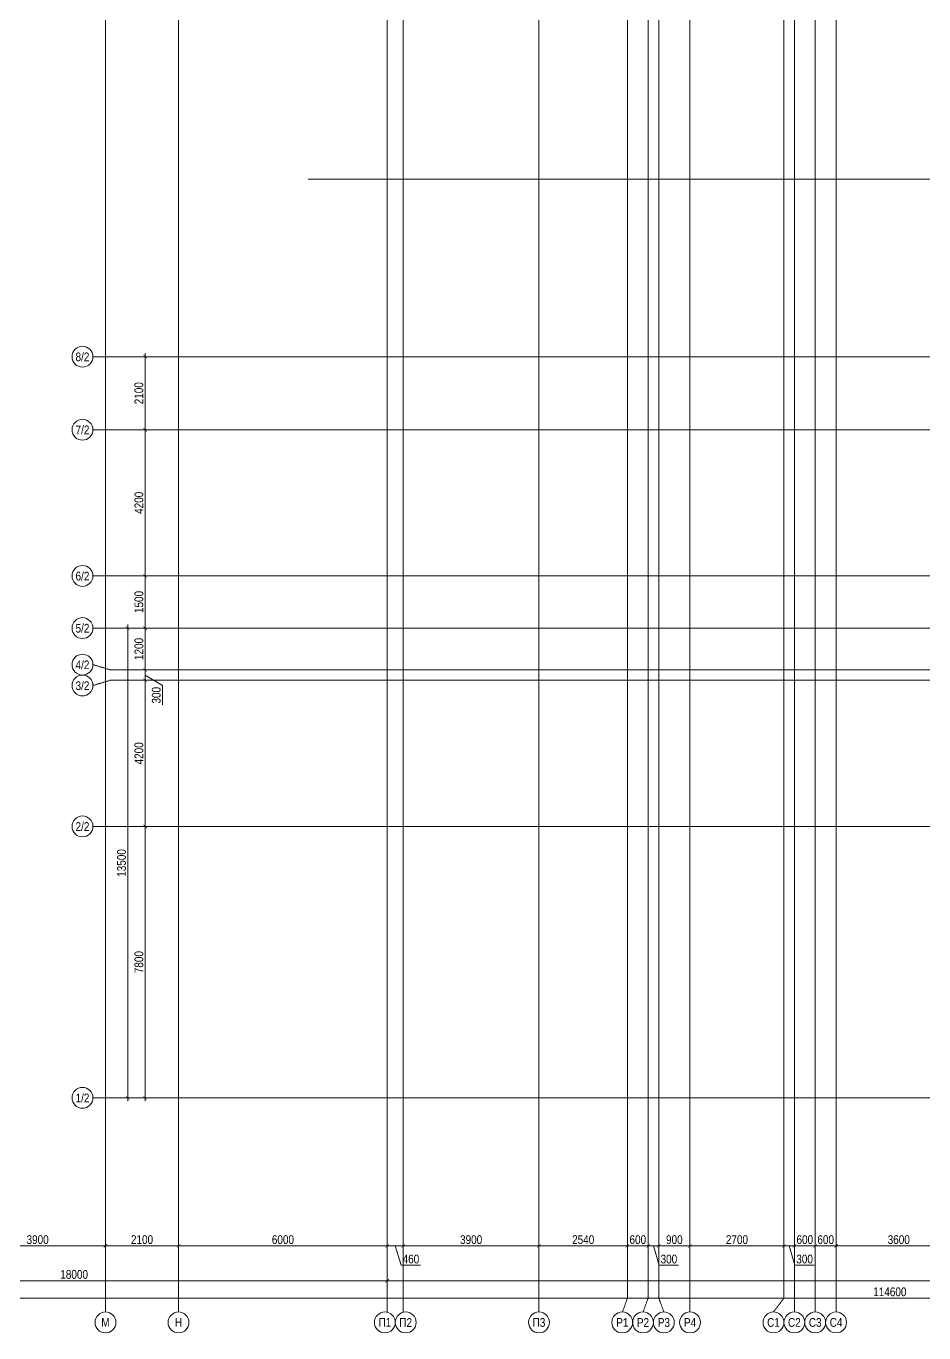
# Model space of a CAD drawing. Header units: millimetres. Extents: x -24360 to 609566, y -391049 to 148426.
# Drawn here: x 35219 to 61022, y -6755 to 30800 of the extents above; entities that cross this region are included whole.
import ezdxf
from ezdxf.enums import TextEntityAlignment as Align

# ---------------------------------------------------------------- set-up
doc = ezdxf.new("R2010")
doc.units = ezdxf.units.MM
doc.linetypes.add('CENTER2', pattern=[28.575, 19.05, -3.175, 3.175, -3.175])
doc.layers.get('Defpoints').update_dxf_attribs({"color": 140})
doc.layers.add('АР_Оси_РД_100', color=7, linetype='Continuous', lineweight=0, true_color=0x525252)
doc.layers.add('РД_Оси_100', color=7, linetype='Continuous', lineweight=0, true_color=0x525252)
doc.layers.add('АР_Оси_РД_размер', color=8, linetype='Continuous', lineweight=0)
doc.styles.add('style1', font='ARIALN.TTF')
doc.styles.add('ккк', font='isocpeur.ttf', dxfattribs={"width": 0.85, "oblique": 15})
doc.dimstyles.new('Dim100_ареал', dxfattribs={"dimscale": 100, "dimtxt": 2.5, "dimasz": 1, "dimexe": 1, "dimexo": 1, "dimgap": 0.5, "dimtad": 1, "dimzin": 12, "dimdsep": 46, "dimtxsty": 'style1', "dimblk": 'ARCHTICK', "dimcen": 1, "dimdle": 1, "dimclrd": 256, "dimclre": 256, "dimaunit": 1, "dimadec": 0, "dimazin": 3, "dimtfac": 1, "dimtmove": 1, "dimatfit": 3, "dimldrblk": 'OPEN30', "dimfxl": 4, "dimfxlon": 1, "dimtolj": 1, "dimtzin": 0, "dimlwd": 9, "dimlwe": 9, "dimarcsym": 0})

# ---------------------------------------------------------------- blocks, each defined once
blk = doc.blocks.new('A-iden')
at = {"linetype": 'Continuous', "lineweight": 5}
blk.add_circle((0, -4), 3, dxfattribs=at)
at = {"color": 0, "linetype": 'Continuous', "lineweight": 20, "style": 'ккк', "width": 0.85}
blk.add_attdef('ID', text='', height=4, dxfattribs=at).set_placement((0.31, -3.85), align=Align.MIDDLE_CENTER)
blk = doc.blocks.new('_ArchTick')
at = {"color": 0, "linetype": 'ByBlock', "const_width": 0.15}
blk.add_lwpolyline([(-0.5, -0.5), (0.5, 0.5)], dxfattribs=at)
blk = doc.blocks.new('*D75')
at = {"layer": 'Defpoints', "color": 0, "lineweight": 50, "transparency": 16777216}
for p in [(33600, -3255), (37500, -3255), (37500, -4255)]:
    blk.add_point(p, dxfattribs=at)
at = {"layer": 'АР_Оси_РД_размер', "lineweight": 9, "transparency": 16777216}
for p, q in [((33600, -3855), (33600, -4355)), ((37500, -3855), (37500, -4355)), ((33500, -4255), (37600, -4255))]:
    blk.add_line(p, q, dxfattribs=at)
at = {"layer": 'АР_Оси_РД_размер', "lineweight": 9, "transparency": 16777216, "xscale": 100, "yscale": 100, "zscale": 100, "rotation": 180}
blk.add_blockref('_ArchTick', (33600, -4255), dxfattribs=at)
at = {"layer": 'АР_Оси_РД_размер', "lineweight": 9, "transparency": 16777216, "xscale": 100, "yscale": 100, "zscale": 100}
blk.add_blockref('_ArchTick', (37500, -4255), dxfattribs=at)
at = {"layer": 'АР_Оси_РД_размер', "color": 0, "transparency": 16777216, "insert": (35550, -4077), "char_height": 250, "attachment_point": 5, "style": 'style1'}
blk.add_mtext('\\A1;3900', dxfattribs=at)
blk = doc.blocks.new('_Open30')
at = {"color": 0, "linetype": 'ByBlock', "lineweight": -2}
for p, q in [((-1, 0.27), (0, 0)), ((0, 0), (-1, -0.27)), ((0, 0), (-1, 0))]:
    blk.add_line(p, q, dxfattribs=at)
blk = doc.blocks.new('*D76')
at = {"layer": 'Defpoints', "color": 0, "lineweight": 50, "transparency": 16777216}
for p in [(37500, -3255), (39600, -3255), (39600, -4255)]:
    blk.add_point(p, dxfattribs=at)
at = {"layer": 'АР_Оси_РД_размер', "lineweight": 9, "transparency": 16777216}
for p, q in [((37500, -3855), (37500, -4355)), ((39600, -3855), (39600, -4355)), ((37400, -4255), (39700, -4255))]:
    blk.add_line(p, q, dxfattribs=at)
at = {"layer": 'АР_Оси_РД_размер', "lineweight": 9, "transparency": 16777216, "xscale": 100, "yscale": 100, "zscale": 100, "rotation": 180}
blk.add_blockref('_ArchTick', (37500, -4255), dxfattribs=at)
at = {"layer": 'АР_Оси_РД_размер', "lineweight": 9, "transparency": 16777216, "xscale": 100, "yscale": 100, "zscale": 100}
blk.add_blockref('_ArchTick', (39600, -4255), dxfattribs=at)
at = {"layer": 'АР_Оси_РД_размер', "color": 0, "transparency": 16777216, "insert": (38550, -4077), "char_height": 250, "attachment_point": 5, "style": 'style1'}
blk.add_mtext('\\A1;2100', dxfattribs=at)
blk = doc.blocks.new('*D77')
at = {"layer": 'Defpoints', "color": 0, "lineweight": 50, "transparency": 16777216}
for p in [(39600, -3255), (45600, -3255), (45600, -4255)]:
    blk.add_point(p, dxfattribs=at)
at = {"layer": 'АР_Оси_РД_размер', "lineweight": 9, "transparency": 16777216}
for p, q in [((39600, -3855), (39600, -4355)), ((45600, -3855), (45600, -4355)), ((39500, -4255), (45700, -4255))]:
    blk.add_line(p, q, dxfattribs=at)
at = {"layer": 'АР_Оси_РД_размер', "lineweight": 9, "transparency": 16777216, "xscale": 100, "yscale": 100, "zscale": 100, "rotation": 180}
blk.add_blockref('_ArchTick', (39600, -4255), dxfattribs=at)
at = {"layer": 'АР_Оси_РД_размер', "lineweight": 9, "transparency": 16777216, "xscale": 100, "yscale": 100, "zscale": 100}
blk.add_blockref('_ArchTick', (45600, -4255), dxfattribs=at)
at = {"layer": 'АР_Оси_РД_размер', "color": 0, "transparency": 16777216, "insert": (42600, -4077), "char_height": 250, "attachment_point": 5, "style": 'style1'}
blk.add_mtext('\\A1;6000', dxfattribs=at)
blk = doc.blocks.new('*D78')
at = {"layer": 'Defpoints', "color": 0, "lineweight": 50, "transparency": 16777216}
for p in [(45600, -3255), (46060, -3255), (46060, -4255)]:
    blk.add_point(p, dxfattribs=at)
at = {"layer": 'АР_Оси_РД_размер', "lineweight": 9, "transparency": 16777216}
for p, q in [((45600, -3855), (45600, -4355)), ((46060, -3855), (46060, -4355)), ((45500, -4255), (46160, -4255)), ((45830, -4255), (45997, -4813)), ((45997, -4813), (46558, -4813))]:
    blk.add_line(p, q, dxfattribs=at)
at = {"layer": 'АР_Оси_РД_размер', "lineweight": 9, "transparency": 16777216, "xscale": 100, "yscale": 100, "zscale": 100, "rotation": 180}
blk.add_blockref('_ArchTick', (45600, -4255), dxfattribs=at)
at = {"layer": 'АР_Оси_РД_размер', "lineweight": 9, "transparency": 16777216, "xscale": 100, "yscale": 100, "zscale": 100}
blk.add_blockref('_ArchTick', (46060, -4255), dxfattribs=at)
at = {"layer": 'АР_Оси_РД_размер', "color": 0, "transparency": 16777216, "insert": (46278, -4635), "char_height": 250, "attachment_point": 5, "style": 'style1'}
blk.add_mtext('\\A1;460', dxfattribs=at)
blk = doc.blocks.new('*D79')
at = {"layer": 'Defpoints', "color": 0, "lineweight": 50, "transparency": 16777216}
for p in [(46060, -3255), (49960, -3255), (49960, -4255)]:
    blk.add_point(p, dxfattribs=at)
at = {"layer": 'АР_Оси_РД_размер', "lineweight": 9, "transparency": 16777216}
for p, q in [((46060, -3855), (46060, -4355)), ((49960, -3855), (49960, -4355)), ((45960, -4255), (50060, -4255))]:
    blk.add_line(p, q, dxfattribs=at)
at = {"layer": 'АР_Оси_РД_размер', "lineweight": 9, "transparency": 16777216, "xscale": 100, "yscale": 100, "zscale": 100, "rotation": 180}
blk.add_blockref('_ArchTick', (46060, -4255), dxfattribs=at)
at = {"layer": 'АР_Оси_РД_размер', "lineweight": 9, "transparency": 16777216, "xscale": 100, "yscale": 100, "zscale": 100}
blk.add_blockref('_ArchTick', (49960, -4255), dxfattribs=at)
at = {"layer": 'АР_Оси_РД_размер', "color": 0, "transparency": 16777216, "insert": (48010, -4077), "char_height": 250, "attachment_point": 5, "style": 'style1'}
blk.add_mtext('\\A1;3900', dxfattribs=at)
blk = doc.blocks.new('*D80')
at = {"layer": 'Defpoints', "color": 0, "lineweight": 50, "transparency": 16777216}
for p in [(49960, -3255), (52500, -3255), (52500, -4255)]:
    blk.add_point(p, dxfattribs=at)
at = {"layer": 'АР_Оси_РД_размер', "lineweight": 9, "transparency": 16777216}
for p, q in [((49960, -3855), (49960, -4355)), ((52500, -3855), (52500, -4355)), ((49860, -4255), (52600, -4255))]:
    blk.add_line(p, q, dxfattribs=at)
at = {"layer": 'АР_Оси_РД_размер', "lineweight": 9, "transparency": 16777216, "xscale": 100, "yscale": 100, "zscale": 100, "rotation": 180}
blk.add_blockref('_ArchTick', (49960, -4255), dxfattribs=at)
at = {"layer": 'АР_Оси_РД_размер', "lineweight": 9, "transparency": 16777216, "xscale": 100, "yscale": 100, "zscale": 100}
blk.add_blockref('_ArchTick', (52500, -4255), dxfattribs=at)
at = {"layer": 'АР_Оси_РД_размер', "color": 0, "transparency": 16777216, "insert": (51230, -4077), "char_height": 250, "attachment_point": 5, "style": 'style1'}
blk.add_mtext('\\A1;2540', dxfattribs=at)
blk = doc.blocks.new('*D81')
at = {"layer": 'Defpoints', "color": 0, "lineweight": 50, "transparency": 16777216}
for p in [(52500, -3255), (53100, -3255), (53100, -4255)]:
    blk.add_point(p, dxfattribs=at)
at = {"layer": 'АР_Оси_РД_размер', "lineweight": 9, "transparency": 16777216}
for p, q in [((52500, -3855), (52500, -4355)), ((53100, -3855), (53100, -4355)), ((52400, -4255), (53200, -4255))]:
    blk.add_line(p, q, dxfattribs=at)
at = {"layer": 'АР_Оси_РД_размер', "lineweight": 9, "transparency": 16777216, "xscale": 100, "yscale": 100, "zscale": 100, "rotation": 180}
blk.add_blockref('_ArchTick', (52500, -4255), dxfattribs=at)
at = {"layer": 'АР_Оси_РД_размер', "lineweight": 9, "transparency": 16777216, "xscale": 100, "yscale": 100, "zscale": 100}
blk.add_blockref('_ArchTick', (53100, -4255), dxfattribs=at)
at = {"layer": 'АР_Оси_РД_размер', "color": 0, "transparency": 16777216, "insert": (52800, -4077), "char_height": 250, "attachment_point": 5, "style": 'style1'}
blk.add_mtext('\\A1;600', dxfattribs=at)
blk = doc.blocks.new('*D82')
at = {"layer": 'Defpoints', "color": 0, "lineweight": 50, "transparency": 16777216}
for p in [(53100, -3255), (53400, -3255), (53400, -4255)]:
    blk.add_point(p, dxfattribs=at)
at = {"layer": 'АР_Оси_РД_размер', "lineweight": 9, "transparency": 16777216}
for p, q in [((53100, -3855), (53100, -4355)), ((53400, -3855), (53400, -4355)), ((53000, -4255), (53500, -4255)), ((53250, -4255), (53417, -4813)), ((53417, -4813), (53970, -4813))]:
    blk.add_line(p, q, dxfattribs=at)
at = {"layer": 'АР_Оси_РД_размер', "lineweight": 9, "transparency": 16777216, "xscale": 100, "yscale": 100, "zscale": 100, "rotation": 180}
blk.add_blockref('_ArchTick', (53100, -4255), dxfattribs=at)
at = {"layer": 'АР_Оси_РД_размер', "lineweight": 9, "transparency": 16777216, "xscale": 100, "yscale": 100, "zscale": 100}
blk.add_blockref('_ArchTick', (53400, -4255), dxfattribs=at)
at = {"layer": 'АР_Оси_РД_размер', "color": 0, "transparency": 16777216, "insert": (53694, -4635), "char_height": 250, "attachment_point": 5, "style": 'style1'}
blk.add_mtext('\\A1;300', dxfattribs=at)
blk = doc.blocks.new('*D83')
at = {"layer": 'Defpoints', "color": 0, "lineweight": 50, "transparency": 16777216}
for p in [(53400, -3255), (54300, -3255), (54300, -4255)]:
    blk.add_point(p, dxfattribs=at)
at = {"layer": 'АР_Оси_РД_размер', "lineweight": 9, "transparency": 16777216}
for p, q in [((53400, -3855), (53400, -4355)), ((54300, -3855), (54300, -4355)), ((53300, -4255), (54400, -4255))]:
    blk.add_line(p, q, dxfattribs=at)
at = {"layer": 'АР_Оси_РД_размер', "lineweight": 9, "transparency": 16777216, "xscale": 100, "yscale": 100, "zscale": 100, "rotation": 180}
blk.add_blockref('_ArchTick', (53400, -4255), dxfattribs=at)
at = {"layer": 'АР_Оси_РД_размер', "lineweight": 9, "transparency": 16777216, "xscale": 100, "yscale": 100, "zscale": 100}
blk.add_blockref('_ArchTick', (54300, -4255), dxfattribs=at)
at = {"layer": 'АР_Оси_РД_размер', "color": 0, "transparency": 16777216, "insert": (53850, -4077), "char_height": 250, "attachment_point": 5, "style": 'style1'}
blk.add_mtext('\\A1;900', dxfattribs=at)
blk = doc.blocks.new('*D84')
at = {"layer": 'Defpoints', "color": 0, "lineweight": 50, "transparency": 16777216}
for p in [(54300, -3255), (57000, -3255), (57000, -4255)]:
    blk.add_point(p, dxfattribs=at)
at = {"layer": 'АР_Оси_РД_размер', "lineweight": 9, "transparency": 16777216}
for p, q in [((54300, -3855), (54300, -4355)), ((57000, -3855), (57000, -4355)), ((54200, -4255), (57100, -4255))]:
    blk.add_line(p, q, dxfattribs=at)
at = {"layer": 'АР_Оси_РД_размер', "lineweight": 9, "transparency": 16777216, "xscale": 100, "yscale": 100, "zscale": 100, "rotation": 180}
blk.add_blockref('_ArchTick', (54300, -4255), dxfattribs=at)
at = {"layer": 'АР_Оси_РД_размер', "lineweight": 9, "transparency": 16777216, "xscale": 100, "yscale": 100, "zscale": 100}
blk.add_blockref('_ArchTick', (57000, -4255), dxfattribs=at)
at = {"layer": 'АР_Оси_РД_размер', "color": 0, "transparency": 16777216, "insert": (55650, -4077), "char_height": 250, "attachment_point": 5, "style": 'style1'}
blk.add_mtext('\\A1;2700', dxfattribs=at)
blk = doc.blocks.new('*D85')
at = {"layer": 'Defpoints', "color": 0, "lineweight": 50, "transparency": 16777216}
for p in [(57000, -3255), (57300, -3255), (57300, -4255)]:
    blk.add_point(p, dxfattribs=at)
at = {"layer": 'АР_Оси_РД_размер', "lineweight": 9, "transparency": 16777216}
for p, q in [((57000, -3855), (57000, -4355)), ((57300, -3855), (57300, -4355)), ((56900, -4255), (57400, -4255)), ((57150, -4255), (57317, -4813)), ((57317, -4813), (57870, -4813))]:
    blk.add_line(p, q, dxfattribs=at)
at = {"layer": 'АР_Оси_РД_размер', "lineweight": 9, "transparency": 16777216, "xscale": 100, "yscale": 100, "zscale": 100, "rotation": 180}
blk.add_blockref('_ArchTick', (57000, -4255), dxfattribs=at)
at = {"layer": 'АР_Оси_РД_размер', "lineweight": 9, "transparency": 16777216, "xscale": 100, "yscale": 100, "zscale": 100}
blk.add_blockref('_ArchTick', (57300, -4255), dxfattribs=at)
at = {"layer": 'АР_Оси_РД_размер', "color": 0, "transparency": 16777216, "insert": (57594, -4635), "char_height": 250, "attachment_point": 5, "style": 'style1'}
blk.add_mtext('\\A1;300', dxfattribs=at)
blk = doc.blocks.new('*D86')
at = {"layer": 'Defpoints', "color": 0, "lineweight": 50, "transparency": 16777216}
for p in [(57300, -3255), (57900, -3255), (57900, -4255)]:
    blk.add_point(p, dxfattribs=at)
at = {"layer": 'АР_Оси_РД_размер', "lineweight": 9, "transparency": 16777216}
for p, q in [((57300, -3855), (57300, -4355)), ((57900, -3855), (57900, -4355)), ((57200, -4255), (58000, -4255))]:
    blk.add_line(p, q, dxfattribs=at)
at = {"layer": 'АР_Оси_РД_размер', "lineweight": 9, "transparency": 16777216, "xscale": 100, "yscale": 100, "zscale": 100, "rotation": 180}
blk.add_blockref('_ArchTick', (57300, -4255), dxfattribs=at)
at = {"layer": 'АР_Оси_РД_размер', "lineweight": 9, "transparency": 16777216, "xscale": 100, "yscale": 100, "zscale": 100}
blk.add_blockref('_ArchTick', (57900, -4255), dxfattribs=at)
at = {"layer": 'АР_Оси_РД_размер', "color": 0, "transparency": 16777216, "insert": (57600, -4077), "char_height": 250, "attachment_point": 5, "style": 'style1'}
blk.add_mtext('\\A1;600', dxfattribs=at)
blk = doc.blocks.new('*D87')
at = {"layer": 'Defpoints', "color": 0, "lineweight": 50, "transparency": 16777216}
for p in [(57900, -3255), (58500, -3255), (58500, -4255)]:
    blk.add_point(p, dxfattribs=at)
at = {"layer": 'АР_Оси_РД_размер', "lineweight": 9, "transparency": 16777216}
for p, q in [((57900, -3855), (57900, -4355)), ((58500, -3855), (58500, -4355)), ((57800, -4255), (58600, -4255))]:
    blk.add_line(p, q, dxfattribs=at)
at = {"layer": 'АР_Оси_РД_размер', "lineweight": 9, "transparency": 16777216, "xscale": 100, "yscale": 100, "zscale": 100, "rotation": 180}
blk.add_blockref('_ArchTick', (57900, -4255), dxfattribs=at)
at = {"layer": 'АР_Оси_РД_размер', "lineweight": 9, "transparency": 16777216, "xscale": 100, "yscale": 100, "zscale": 100}
blk.add_blockref('_ArchTick', (58500, -4255), dxfattribs=at)
at = {"layer": 'АР_Оси_РД_размер', "color": 0, "transparency": 16777216, "insert": (58200, -4077), "char_height": 250, "attachment_point": 5, "style": 'style1'}
blk.add_mtext('\\A1;600', dxfattribs=at)
blk = doc.blocks.new('*D88')
at = {"layer": 'Defpoints', "color": 0, "lineweight": 50, "transparency": 16777216}
for p in [(58500, -3255), (62100, -3255), (62100, -4255)]:
    blk.add_point(p, dxfattribs=at)
at = {"layer": 'АР_Оси_РД_размер', "lineweight": 9, "transparency": 16777216}
for p, q in [((58500, -3855), (58500, -4355)), ((62100, -3855), (62100, -4355)), ((58400, -4255), (62200, -4255))]:
    blk.add_line(p, q, dxfattribs=at)
at = {"layer": 'АР_Оси_РД_размер', "lineweight": 9, "transparency": 16777216, "xscale": 100, "yscale": 100, "zscale": 100, "rotation": 180}
blk.add_blockref('_ArchTick', (58500, -4255), dxfattribs=at)
at = {"layer": 'АР_Оси_РД_размер', "lineweight": 9, "transparency": 16777216, "xscale": 100, "yscale": 100, "zscale": 100}
blk.add_blockref('_ArchTick', (62100, -4255), dxfattribs=at)
at = {"layer": 'АР_Оси_РД_размер', "color": 0, "transparency": 16777216, "insert": (60300, -4077), "char_height": 250, "attachment_point": 5, "style": 'style1'}
blk.add_mtext('\\A1;3600', dxfattribs=at)
blk = doc.blocks.new('*D278')
at = {"layer": 'Defpoints', "color": 0, "lineweight": 50, "transparency": 16777216}
for p in [(0, -3255), (114600, -3255), (114600, -5755)]:
    blk.add_point(p, dxfattribs=at)
at = {"layer": 'АР_Оси_РД_размер', "lineweight": 9, "transparency": 16777216}
for p, q in [((0, -5355), (0, -5855)), ((114600, -5355), (114600, -5855)), ((-100, -5755), (114700, -5755))]:
    blk.add_line(p, q, dxfattribs=at)
at = {"layer": 'АР_Оси_РД_размер', "lineweight": 9, "transparency": 16777216, "xscale": 100, "yscale": 100, "zscale": 100, "rotation": 180}
blk.add_blockref('_ArchTick', (0, -5755), dxfattribs=at)
at = {"layer": 'АР_Оси_РД_размер', "lineweight": 9, "transparency": 16777216, "xscale": 100, "yscale": 100, "zscale": 100}
blk.add_blockref('_ArchTick', (114600, -5755), dxfattribs=at)
at = {"layer": 'АР_Оси_РД_размер', "color": 0, "transparency": 16777216, "insert": (60044, -5577), "char_height": 250, "attachment_point": 5, "style": 'style1'}
blk.add_mtext('\\A1;114600', dxfattribs=at)
blk = doc.blocks.new('*D262')
at = {"layer": 'Defpoints', "color": 0, "lineweight": 50, "transparency": 16777216}
for p in [(37500, 13500), (38139, 13500), (37500, 0)]:
    blk.add_point(p, dxfattribs=at)
at = {"layer": 'АР_Оси_РД_размер', "lineweight": 9, "transparency": 16777216}
for p, q in [((38139, -100), (38139, 13600)), ((37739, 13500), (38239, 13500)), ((37739, 0), (38239, 0))]:
    blk.add_line(p, q, dxfattribs=at)
at = {"layer": 'АР_Оси_РД_размер', "lineweight": 9, "transparency": 16777216, "xscale": 100, "yscale": 100, "zscale": 100}
for p, rotation in [((38139, 13500), 90), ((38139, 0), 270)]:
    blk.add_blockref('_ArchTick', p, dxfattribs=dict(at, rotation=rotation))
at = {"layer": 'АР_Оси_РД_размер', "color": 0, "transparency": 16777216, "insert": (37961, 6750), "char_height": 250, "attachment_point": 5, "rotation": 90, "style": 'style1'}
blk.add_mtext('\\A1;13500', dxfattribs=at)
blk = doc.blocks.new('*D150')
at = {"layer": 'Defpoints', "color": 0, "lineweight": 50, "transparency": 16777216}
for p in [(40139, 21300), (38639, 19200), (40139, 19200)]:
    blk.add_point(p, dxfattribs=at)
at = {"layer": 'АР_Оси_РД_размер', "lineweight": 9, "transparency": 16777216}
for p, q in [((39039, 21300), (38539, 21300)), ((38639, 21400), (38639, 19100)), ((39039, 19200), (38539, 19200))]:
    blk.add_line(p, q, dxfattribs=at)
at = {"layer": 'АР_Оси_РД_размер', "lineweight": 9, "transparency": 16777216, "xscale": 100, "yscale": 100, "zscale": 100}
for p, rotation in [((38639, 21300), 90), ((38639, 19200), 270)]:
    blk.add_blockref('_ArchTick', p, dxfattribs=dict(at, rotation=rotation))
at = {"layer": 'АР_Оси_РД_размер', "color": 0, "transparency": 16777216, "insert": (38461, 20250), "char_height": 250, "attachment_point": 5, "rotation": 90, "style": 'style1'}
blk.add_mtext('\\A1;2100', dxfattribs=at)
blk = doc.blocks.new('*D261')
at = {"layer": 'Defpoints', "color": 0, "lineweight": 50, "transparency": 16777216}
for p in [(39815, 19200), (38639, 15000), (40139, 15000)]:
    blk.add_point(p, dxfattribs=at)
at = {"layer": 'АР_Оси_РД_размер', "lineweight": 9, "transparency": 16777216}
for p, q in [((39039, 19200), (38539, 19200)), ((38639, 19300), (38639, 14900)), ((39039, 15000), (38539, 15000))]:
    blk.add_line(p, q, dxfattribs=at)
at = {"layer": 'АР_Оси_РД_размер', "lineweight": 9, "transparency": 16777216, "xscale": 100, "yscale": 100, "zscale": 100}
for p, rotation in [((38639, 19200), 90), ((38639, 15000), 270)]:
    blk.add_blockref('_ArchTick', p, dxfattribs=dict(at, rotation=rotation))
at = {"layer": 'АР_Оси_РД_размер', "color": 0, "transparency": 16777216, "insert": (38461, 17100), "char_height": 250, "attachment_point": 5, "rotation": 90, "style": 'style1'}
blk.add_mtext('\\A1;4200', dxfattribs=at)
blk = doc.blocks.new('*D151')
at = {"layer": 'Defpoints', "color": 0, "lineweight": 50, "transparency": 16777216}
for p in [(40139, 15000), (38639, 13500), (40139, 13500)]:
    blk.add_point(p, dxfattribs=at)
at = {"layer": 'АР_Оси_РД_размер', "lineweight": 9, "transparency": 16777216}
for p, q in [((38639, 15100), (38639, 13400)), ((39039, 15000), (38539, 15000)), ((39039, 13500), (38539, 13500))]:
    blk.add_line(p, q, dxfattribs=at)
at = {"layer": 'АР_Оси_РД_размер', "lineweight": 9, "transparency": 16777216, "xscale": 100, "yscale": 100, "zscale": 100}
for p, rotation in [((38639, 15000), 90), ((38639, 13500), 270)]:
    blk.add_blockref('_ArchTick', p, dxfattribs=dict(at, rotation=rotation))
at = {"layer": 'АР_Оси_РД_размер', "color": 0, "transparency": 16777216, "insert": (38461, 14250), "char_height": 250, "attachment_point": 5, "rotation": 90, "style": 'style1'}
blk.add_mtext('\\A1;1500', dxfattribs=at)
blk = doc.blocks.new('*D152')
at = {"layer": 'Defpoints', "color": 0, "lineweight": 50, "transparency": 16777216}
for p in [(40139, 13500), (38639, 12300), (40139, 12300)]:
    blk.add_point(p, dxfattribs=at)
at = {"layer": 'АР_Оси_РД_размер', "lineweight": 9, "transparency": 16777216}
for p, q in [((38639, 13600), (38639, 12200)), ((39039, 13500), (38539, 13500)), ((39039, 12300), (38539, 12300))]:
    blk.add_line(p, q, dxfattribs=at)
at = {"layer": 'АР_Оси_РД_размер', "lineweight": 9, "transparency": 16777216, "xscale": 100, "yscale": 100, "zscale": 100}
for p, rotation in [((38639, 13500), 90), ((38639, 12300), 270)]:
    blk.add_blockref('_ArchTick', p, dxfattribs=dict(at, rotation=rotation))
at = {"layer": 'АР_Оси_РД_размер', "color": 0, "transparency": 16777216, "insert": (38461, 12900), "char_height": 250, "attachment_point": 5, "rotation": 90, "style": 'style1'}
blk.add_mtext('\\A1;1200', dxfattribs=at)
blk = doc.blocks.new('*D153')
at = {"layer": 'Defpoints', "color": 0, "lineweight": 50, "transparency": 16777216}
for p in [(40139, 12300), (38639, 12000), (40139, 12000)]:
    blk.add_point(p, dxfattribs=at)
at = {"layer": 'АР_Оси_РД_размер', "lineweight": 9, "transparency": 16777216}
for p, q in [((38639, 12400), (38639, 11900)), ((39039, 12300), (38539, 12300)), ((38639, 12150), (39139, 11846)), ((39039, 12000), (38539, 12000)), ((39139, 11846), (39139, 11293))]:
    blk.add_line(p, q, dxfattribs=at)
at = {"layer": 'АР_Оси_РД_размер', "lineweight": 9, "transparency": 16777216, "xscale": 100, "yscale": 100, "zscale": 100}
for p, rotation in [((38639, 12300), 90), ((38639, 12000), 270)]:
    blk.add_blockref('_ArchTick', p, dxfattribs=dict(at, rotation=rotation))
at = {"layer": 'АР_Оси_РД_размер', "color": 0, "transparency": 16777216, "insert": (38961, 11570), "char_height": 250, "attachment_point": 5, "rotation": 90, "style": 'style1'}
blk.add_mtext('\\A1;300', dxfattribs=at)
blk = doc.blocks.new('*D154')
at = {"layer": 'Defpoints', "color": 0, "lineweight": 50, "transparency": 16777216}
for p in [(40139, 12000), (38639, 7800), (40139, 7800)]:
    blk.add_point(p, dxfattribs=at)
at = {"layer": 'АР_Оси_РД_размер', "lineweight": 9, "transparency": 16777216}
for p, q in [((38639, 12100), (38639, 7700)), ((39039, 12000), (38539, 12000)), ((39039, 7800), (38539, 7800))]:
    blk.add_line(p, q, dxfattribs=at)
at = {"layer": 'АР_Оси_РД_размер', "lineweight": 9, "transparency": 16777216, "xscale": 100, "yscale": 100, "zscale": 100}
for p, rotation in [((38639, 12000), 90), ((38639, 7800), 270)]:
    blk.add_blockref('_ArchTick', p, dxfattribs=dict(at, rotation=rotation))
at = {"layer": 'АР_Оси_РД_размер', "color": 0, "transparency": 16777216, "insert": (38461, 9900), "char_height": 250, "attachment_point": 5, "rotation": 90, "style": 'style1'}
blk.add_mtext('\\A1;4200', dxfattribs=at)
blk = doc.blocks.new('*D155')
at = {"layer": 'Defpoints', "color": 0, "lineweight": 50, "transparency": 16777216}
for p in [(40139, 7800), (38639, 0), (40139, 0)]:
    blk.add_point(p, dxfattribs=at)
at = {"layer": 'АР_Оси_РД_размер', "lineweight": 9, "transparency": 16777216}
for p, q in [((38639, 7900), (38639, -100)), ((39039, 7800), (38539, 7800)), ((39039, 0), (38539, 0))]:
    blk.add_line(p, q, dxfattribs=at)
at = {"layer": 'АР_Оси_РД_размер', "lineweight": 9, "transparency": 16777216, "xscale": 100, "yscale": 100, "zscale": 100}
for p, rotation in [((38639, 7800), 90), ((38639, 0), 270)]:
    blk.add_blockref('_ArchTick', p, dxfattribs=dict(at, rotation=rotation))
at = {"layer": 'АР_Оси_РД_размер', "color": 0, "transparency": 16777216, "insert": (38461, 3900), "char_height": 250, "attachment_point": 5, "rotation": 90, "style": 'style1'}
blk.add_mtext('\\A1;7800', dxfattribs=at)
blk = doc.blocks.new('*D259')
at = {"layer": 'Defpoints', "color": 0, "lineweight": 50, "transparency": 16777216}
for p in [(27600, -3255), (45600, -3253), (45600, -5255)]:
    blk.add_point(p, dxfattribs=at)
at = {"layer": 'АР_Оси_РД_размер', "lineweight": 9, "transparency": 16777216}
for p, q in [((27600, -4855), (27600, -5355)), ((45600, -4855), (45600, -5355)), ((27500, -5255), (45700, -5255))]:
    blk.add_line(p, q, dxfattribs=at)
at = {"layer": 'АР_Оси_РД_размер', "lineweight": 9, "transparency": 16777216, "xscale": 100, "yscale": 100, "zscale": 100, "rotation": 180}
blk.add_blockref('_ArchTick', (27600, -5255), dxfattribs=at)
at = {"layer": 'АР_Оси_РД_размер', "lineweight": 9, "transparency": 16777216, "xscale": 100, "yscale": 100, "zscale": 100}
blk.add_blockref('_ArchTick', (45600, -5255), dxfattribs=at)
at = {"layer": 'АР_Оси_РД_размер', "color": 0, "transparency": 16777216, "insert": (36600, -5077), "char_height": 250, "attachment_point": 5, "style": 'style1'}
blk.add_mtext('\\A1;18000', dxfattribs=at)
blk = doc.blocks.new('*D258')
at = {"layer": 'Defpoints', "color": 0, "lineweight": 50, "transparency": 16777216}
for p in [(45600, -3255), (83100, -3255), (83100, -5255)]:
    blk.add_point(p, dxfattribs=at)
at = {"layer": 'АР_Оси_РД_размер', "lineweight": 9, "transparency": 16777216}
for p, q in [((45600, -4855), (45600, -5355)), ((83100, -4855), (83100, -5355)), ((45500, -5255), (83200, -5255))]:
    blk.add_line(p, q, dxfattribs=at)
at = {"layer": 'АР_Оси_РД_размер', "lineweight": 9, "transparency": 16777216, "xscale": 100, "yscale": 100, "zscale": 100, "rotation": 180}
blk.add_blockref('_ArchTick', (45600, -5255), dxfattribs=at)
at = {"layer": 'АР_Оси_РД_размер', "lineweight": 9, "transparency": 16777216, "xscale": 100, "yscale": 100, "zscale": 100}
blk.add_blockref('_ArchTick', (83100, -5255), dxfattribs=at)
at = {"layer": 'АР_Оси_РД_размер', "color": 0, "transparency": 16777216, "insert": (64350, -5077), "char_height": 250, "attachment_point": 5, "style": 'style1'}
blk.add_mtext('\\A1;37500', dxfattribs=at)
blk = doc.blocks.new('СОШ_2200_АР_ОСИ_М100_28.05.24')
at = {"layer": 'АР_Оси_РД_100', "linetype": 'CENTER2'}
for p, q in [((37500, -6155), (37500, 139938.679)), ((39600, -6155), (39600, 139938.679)), ((49960, -6155), (49960, 139938.679)), ((43327.994, 26400), (71363.995, 26400)), ((71363.995, 19200), (37138.654, 19200)), ((71363.995, 15000), (37138.654, 15000)), ((37138.654, 13500), (85055, 13500)), ((37138.654, 7800), (85055, 7800)), ((37138.654, 0), (85055, 0))]:
    blk.add_line(p, q, dxfattribs=at)
for points in [[(45530, 139938.679), (45600, 139538.679), (45600, -6163.457)], [(46060, -6163.105), (46060, 139538.679), (46130, 139938.679)], [(52500, 139938.679), (52500, -5755), (52358.276, -6155)], [(53100, 139938.679), (53100, -5755), (52949.266, -6155)], [(54300, 139938.679), (54300, -6155)], [(57300, 139938.679), (57300, -6155)], [(58500, 139938.679), (58500, -6155)], [(53400, 70753.904), (53400, -5755), (53550, -6155)], [(57000, 70839.76), (57000, -5755), (56700, -6155)], [(57900, 70753.904), (57900, -6155)], [(37138.654, 21300), (71363.995, 21300)], [(85055, 12300), (37638.654, 12300), (37138.654, 12450)], [(85055, 12000), (37638.654, 12000), (37138.654, 11850)]]:
    blk.add_lwpolyline(points, dxfattribs=at)
at = {"layer": 'АР_Оси_РД_100'}
ref = blk.add_blockref('A-iden', (36838.654, 21700), dxfattribs=dict(at, xscale=100, yscale=100, zscale=100))
ref.add_attrib('ID', '8/2', dxfattribs={"layer": '0', "linetype": 'Continuous', "height": 250, "style": 'style1'}).set_placement((36838.654, 21300), align=Align.MIDDLE)
ref = blk.add_blockref('A-iden', (36838.654, 19600), dxfattribs=dict(at, xscale=100, yscale=100, zscale=100))
ref.add_attrib('ID', '7/2', dxfattribs={"layer": '0', "linetype": 'Continuous', "height": 250, "style": 'style1'}).set_placement((36838.654, 19200), align=Align.MIDDLE)
ref = blk.add_blockref('A-iden', (36838.654, 15400), dxfattribs=dict(at, xscale=100, yscale=100, zscale=100))
ref.add_attrib('ID', '6/2', dxfattribs={"layer": '0', "linetype": 'Continuous', "height": 250, "style": 'style1'}).set_placement((36838.654, 15000), align=Align.MIDDLE)
ref = blk.add_blockref('A-iden', (36838.654, 13900), dxfattribs=dict(at, xscale=100, yscale=100, zscale=100))
ref.add_attrib('ID', '5/2', dxfattribs={"layer": '0', "linetype": 'Continuous', "height": 250, "style": 'style1'}).set_placement((36838.654, 13500), align=Align.MIDDLE)
ref = blk.add_blockref('A-iden', (36838.654, 12850), dxfattribs=dict(at, xscale=100, yscale=100, zscale=100))
ref.add_attrib('ID', '4/2', dxfattribs={"layer": '0', "linetype": 'Continuous', "height": 250, "style": 'style1'}).set_placement((36838.654, 12450), align=Align.MIDDLE)
ref = blk.add_blockref('A-iden', (36838.654, 12250), dxfattribs=dict(at, xscale=100, yscale=100, zscale=100))
ref.add_attrib('ID', '3/2', dxfattribs={"layer": '0', "linetype": 'Continuous', "height": 250, "style": 'style1'}).set_placement((36838.654, 11850), align=Align.MIDDLE)
ref = blk.add_blockref('A-iden', (36838.654, 8200), dxfattribs=dict(at, xscale=100, yscale=100, zscale=100))
ref.add_attrib('ID', '2/2', dxfattribs={"layer": '0', "linetype": 'Continuous', "height": 250, "style": 'style1'}).set_placement((36838.654, 7800), align=Align.MIDDLE)
ref = blk.add_blockref('A-iden', (36838.654, 400), dxfattribs=dict(at, xscale=100, yscale=100, zscale=100))
ref.add_attrib('ID', '1/2', dxfattribs={"layer": '0', "linetype": 'Continuous', "height": 250, "style": 'style1'}).set_placement((36838.654, 0), align=Align.MIDDLE)
at = {"layer": 'АР_Оси_РД_100', "color": 0}
ref = blk.add_blockref('A-iden', (37500, -6054.999), dxfattribs=dict(at, xscale=100, yscale=100, zscale=100))
ref.add_attrib('ID', 'М', dxfattribs={"layer": '0', "linetype": 'Continuous', "height": 250, "style": 'style1'}).set_placement((37500, -6454.999), align=Align.MIDDLE)
ref = blk.add_blockref('A-iden', (39600, -6054.999), dxfattribs=dict(at, xscale=100, yscale=100, zscale=100))
ref.add_attrib('ID', 'Н', dxfattribs={"layer": '0', "linetype": 'Continuous', "height": 250, "style": 'style1'}).set_placement((39600, -6454.999), align=Align.MIDDLE)
ref = blk.add_blockref('A-iden', (45529.266, -6054.999), dxfattribs=dict(at, xscale=100, yscale=100, zscale=100))
ref.add_attrib('ID', 'П1', dxfattribs={"layer": '0', "linetype": 'Continuous', "height": 250, "style": 'style1'}).set_placement((45529.266, -6454.999), align=Align.MIDDLE)
at = {"layer": 'АР_Оси_РД_100', "color": 1}
ref = blk.add_blockref('A-iden', (46129.266, -6054.999), dxfattribs=dict(at, xscale=100, yscale=100, zscale=100))
ref.add_attrib('ID', 'П2', dxfattribs={"layer": '0', "linetype": 'Continuous', "height": 250, "style": 'style1'}).set_placement((46129.266, -6454.999), align=Align.MIDDLE)
ref = blk.add_blockref('A-iden', (49960, -6054.999), dxfattribs=dict(at, xscale=100, yscale=100, zscale=100))
ref.add_attrib('ID', 'П3', dxfattribs={"layer": '0', "linetype": 'Continuous', "height": 250, "style": 'style1'}).set_placement((49960, -6454.999), align=Align.MIDDLE)
at = {"layer": 'АР_Оси_РД_100', "color": 0}
ref = blk.add_blockref('A-iden', (52353.771, -6054.966), dxfattribs=dict(at, xscale=100, yscale=100, zscale=100))
ref.add_attrib('ID', 'Р1', dxfattribs={"layer": '0', "linetype": 'Continuous', "height": 250, "style": 'style1'}).set_placement((52353.771, -6454.966), align=Align.MIDDLE)
ref = blk.add_blockref('A-iden', (52948.532, -6054.999), dxfattribs=dict(at, xscale=100, yscale=100, zscale=100))
ref.add_attrib('ID', 'Р2', dxfattribs={"layer": '0', "linetype": 'Continuous', "height": 250, "style": 'style1'}).set_placement((52948.532, -6454.999), align=Align.MIDDLE)
ref = blk.add_blockref('A-iden', (53549.266, -6054.999), dxfattribs=dict(at, xscale=100, yscale=100, zscale=100))
ref.add_attrib('ID', 'Р3', dxfattribs={"layer": '0', "linetype": 'Continuous', "height": 250, "style": 'style1'}).set_placement((53549.266, -6454.999), align=Align.MIDDLE)
ref = blk.add_blockref('A-iden', (54300.734, -6054.999), dxfattribs=dict(at, xscale=100, yscale=100, zscale=100))
ref.add_attrib('ID', 'Р4', dxfattribs={"layer": '0', "linetype": 'Continuous', "height": 250, "style": 'style1'}).set_placement((54300.734, -6454.999), align=Align.MIDDLE)
ref = blk.add_blockref('A-iden', (56700, -6055), dxfattribs=dict(at, xscale=100, yscale=100, zscale=100))
ref.add_attrib('ID', 'С1', dxfattribs={"layer": '0', "linetype": 'Continuous', "height": 250, "style": 'style1'}).set_placement((56700, -6455), align=Align.MIDDLE)
ref = blk.add_blockref('A-iden', (57299.266, -6054.999), dxfattribs=dict(at, xscale=100, yscale=100, zscale=100))
ref.add_attrib('ID', 'С2', dxfattribs={"layer": '0', "linetype": 'Continuous', "height": 250, "style": 'style1'}).set_placement((57299.266, -6454.999), align=Align.MIDDLE)
ref = blk.add_blockref('A-iden', (57899.266, -6054.999), dxfattribs=dict(at, xscale=100, yscale=100, zscale=100))
ref.add_attrib('ID', 'С3', dxfattribs={"layer": '0', "linetype": 'Continuous', "height": 250, "style": 'style1'}).set_placement((57899.266, -6454.999), align=Align.MIDDLE)
ref = blk.add_blockref('A-iden', (58499.266, -6054.999), dxfattribs=dict(at, xscale=100, yscale=100, zscale=100))
ref.add_attrib('ID', 'С4', dxfattribs={"layer": '0', "linetype": 'Continuous', "height": 250, "style": 'style1'}).set_placement((58499.266, -6454.999), align=Align.MIDDLE)
at = {"layer": 'АР_Оси_РД_размер'}
for base, p1, p2, picture, middle in [((38638.654, 19200), (40138.654, 21300), (40138.654, 19200), '*D150', (38461.011, 20250)), ((38638.654, 15000), (39815.018, 19200), (40138.654, 15000), '*D261', (38461.011, 17100)), ((38638.654, 13500), (40138.654, 15000), (40138.654, 13500), '*D151', (38461.011, 14250)), ((38138.654, 13500), (37500, 0), (37500.05, 13500), '*D262', (37961.011, 6750)), ((38638.654, 12300), (40138.654, 13500), (40138.654, 12300), '*D152', (38461.011, 12900)), ((38638.654, 7800), (40138.654, 12000), (40138.654, 7800), '*D154', (38461.011, 9900)), ((38638.654, 0), (40138.654, 7800), (40138.654, 0), '*D155', (38461.011, 3900))]:
    dim = blk.add_linear_dim(base=base, p1=p1, p2=p2, angle=90, dimstyle='Dim100_ареал', dxfattribs=at)
    dim.commit()
    dim.dimension.update_dxf_attribs({"geometry": picture, "text_midpoint": middle})
dim = blk.add_linear_dim(base=(38638.654, 12000), p1=(40138.654, 12300), p2=(40138.654, 12000), angle=90, dimstyle='Dim100_ареал', dxfattribs=at)
dim.commit()
dim.dimension.update_dxf_attribs({"geometry": '*D153', "text_midpoint": (39138.654, 11795.682), "dimtype": 128})
dim = blk.add_linear_dim(base=(114600, -5755), p1=(0, -3255), p2=(114600, -3255), dimstyle='Dim100_ареал', dxfattribs=at)
dim.commit()
dim.dimension.update_dxf_attribs({"geometry": '*D278', "text_midpoint": (60044.03, -5755), "dimtype": 128})
for base, p1, p2, picture, middle in [((45600, -5255), (27600, -3255), (45600, -3253.064), '*D259', (36600, -5077.357)), ((37500, -4255), (33600, -3255), (37500, -3255), '*D75', (35550, -4077.357)), ((39600, -4255), (37500, -3255), (39600, -3255), '*D76', (38550, -4077.357)), ((45600, -4255), (39600, -3255), (45600, -3255), '*D77', (42600, -4077.357)), ((46060, -4255), (45600, -3255), (46060, -3255), '*D78', (46047.379, -4635.286)), ((83100, -5255), (45600, -3255), (83100, -3255), '*D258', (64350, -5077.357)), ((49960, -4255), (46060, -3255), (49960, -3255), '*D79', (48010, -4077.357)), ((52500, -4255), (49960, -3255), (52500, -3255), '*D80', (51230, -4077.357)), ((53100, -4255), (52500, -3255), (53100, -3255), '*D81', (52800, -4077.357)), ((53400, -4255), (53100, -3255), (53400, -3255), '*D82', (53467.379, -4635.286)), ((54300, -4255), (53400, -3255), (54300, -3255), '*D83', (53850, -4077.357)), ((57000, -4255), (54300, -3255), (57000, -3255), '*D84', (55650, -4077.357)), ((57300, -4255), (57000, -3255), (57300, -3255), '*D85', (57367.379, -4635.286)), ((57900, -4255), (57300, -3255), (57900, -3255), '*D86', (57600, -4077.357)), ((58500, -4255), (57900, -3255), (58500, -3255), '*D87', (58200, -4077.357)), ((62100, -4255), (58500, -3255), (62100, -3255), '*D88', (60300, -4077.357))]:
    dim = blk.add_linear_dim(base=base, p1=p1, p2=p2, dimstyle='Dim100_ареал', dxfattribs=at)
    dim.commit()
    dim.dimension.update_dxf_attribs({"geometry": picture, "text_midpoint": middle})

msp = doc.modelspace()

# ---------------------------------------------------------------- block references
at = {"layer": 'РД_Оси_100'}
msp.add_blockref('СОШ_2200_АР_ОСИ_М100_28.05.24', (0, 0), dxfattribs=at)

doc.saveas('drawing.dxf')
